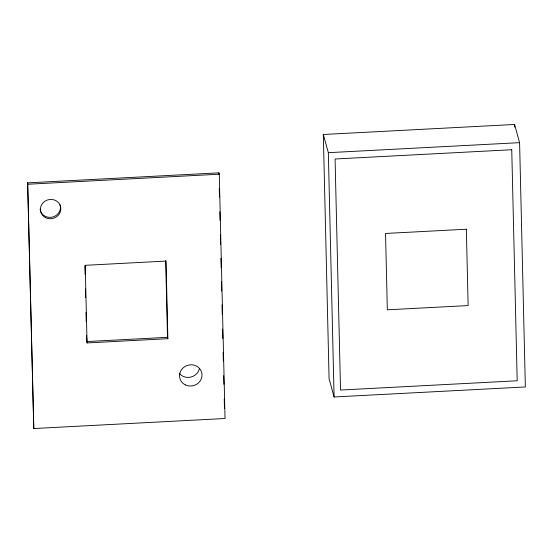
<?xml version="1.0" encoding="UTF-8"?>
<svg xmlns="http://www.w3.org/2000/svg" width="553" height="553" viewBox="0 0 553 553"><rect width="100%" height="100%" fill="white"/><g stroke="black" fill="none" stroke-linecap="round" stroke-linejoin="round"><path stroke-width="0.83" d="M323.325 134.497L514.58 124.466L519.592 142.653L525.35 386.955L334.095 396.978L329.083 378.791L323.325 134.497L328.33 152.683L334.095 396.978M328.33 152.683L519.592 142.653M27.65 182.87L218.905 172.84L219.285 174.209L225.043 418.503L33.788 428.534L27.65 182.87L33.788 428.534M28.023 184.232L219.285 174.209M86.683 341.567L167.497 337.33L167.87 338.692L87.056 342.929L86.538 335.533M514.58 124.466L514.643 127.059M218.905 172.84L218.947 174.568M219.271 188.379L219.479 197.013M219.824 211.688L220.025 220.322M220.371 234.997L220.599 244.488M220.924 258.306L221.145 267.797M221.47 281.608L221.698 291.106M222.023 304.917L222.244 314.415M222.589 329.09L222.818 338.581M223.142 352.399L223.343 361.026M223.689 375.701L223.896 384.335M224.242 399.01L224.463 408.508M167.87 338.692L166.038 261.078L85.231 265.316L87.056 342.929M165.686 260.581L167.497 337.33M84.892 265.675L85.093 274.302M85.439 288.963L85.646 297.583M85.992 312.245L86.213 321.735M60.056 204.714A10.272 9.629 -15.4 0 1 52.231 217.149A10.272 9.629 -15.4 0 1 40.065 209.103M199.322 368.989A11.288 10.576 -15.4 0 1 190.481 377.187A11.288 10.576 -15.4 0 1 179.2 373.199M511.746 149.732L335.077 158.994L340.524 390.038L517.193 380.775L511.746 149.732M466.338 229.225L385.531 233.463L387.328 309.811L468.142 305.574L466.338 229.225M45.692 217.73A10.272 9.629 -15.4 0 0 60.837 208.557A10.272 9.629 -15.4 0 0 45.298 200.995A10.272 9.629 -15.4 0 0 45.692 217.73M185.373 384.895A11.288 10.576 -15.4 0 0 202.011 374.816A11.288 10.576 -15.4 0 0 184.937 366.508A11.288 10.576 -15.4 0 0 185.373 384.895"/></g></svg>
